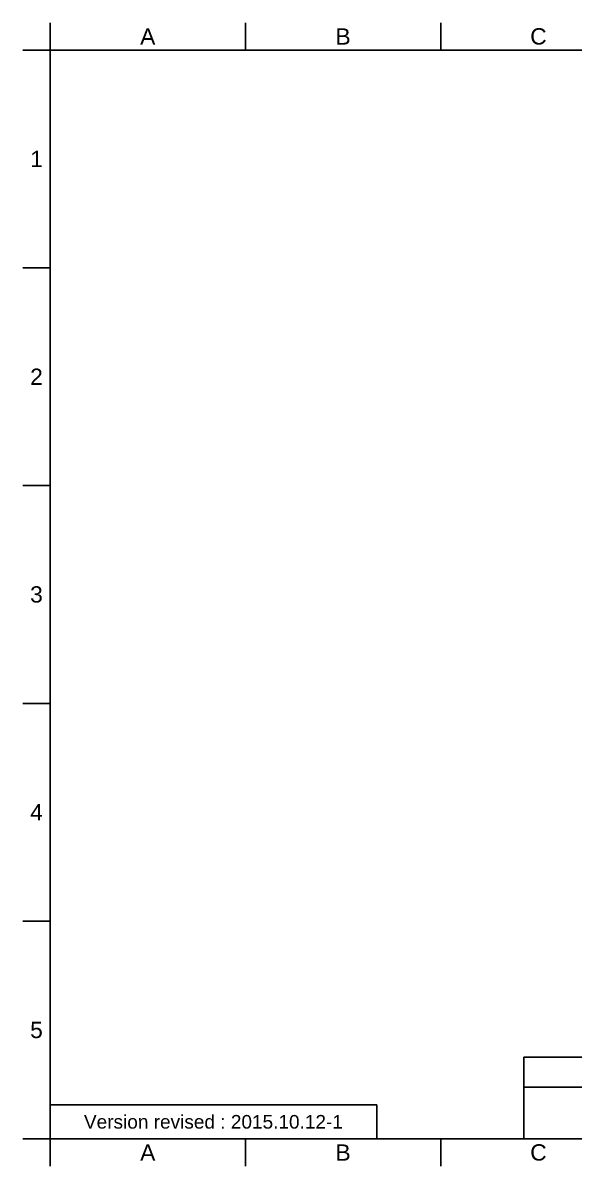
# Model space of a CAD drawing. Header units: millimetres. Extents: x 2448 to 4464, y 289 to 865.
# Drawn here: x 2447.8 to 2549.1, y 289.2 to 499.2 of the extents above; entities that cross this region are included whole.
import ezdxf

# ---------------------------------------------------------------- set-up
doc = ezdxf.new("R2010")
doc.units = ezdxf.units.MM
doc.header["$LTSCALE"] = 0.1
doc.layers.add('FORM', color=7, linetype='Continuous')
doc.layers.add('TEXT', color=2, linetype='Continuous')
doc.styles.get("Standard").update_dxf_attribs({"font": 'arial.ttf'})

msp = doc.modelspace()

# ---------------------------------------------------------------- linework, layer by layer
msp.add_line((2539.843, 309.188), (2539.843, 294.188))
at = {"layer": 'FORM'}
for p, q in [((2452.837, 494.188), (2452.837, 499.188)), ((2488.712, 494.188), (2488.712, 499.188)), ((2524.587, 494.188), (2524.587, 499.188)), ((2452.837, 494.188), (2447.837, 494.188)), ((2739.837, 494.188), (2452.837, 494.188)), ((2452.837, 494.188), (2452.837, 294.188)), ((2452.837, 454.188), (2447.837, 454.188)), ((2452.837, 414.188), (2447.837, 414.188)), ((2452.837, 374.188), (2447.837, 374.188)), ((2452.837, 334.188), (2447.837, 334.188)), ((2539.843, 309.188), (2739.837, 309.188)), ((2539.843, 303.688), (2679.837, 303.688)), ((2452.837, 294.188), (2447.837, 294.188)), ((2452.837, 294.188), (2739.837, 294.188)), ((2452.837, 294.188), (2452.837, 289.188)), ((2452.837, 294.188), (2477.837, 294.188)), ((2488.712, 294.188), (2488.712, 289.188)), ((2524.587, 294.188), (2524.587, 289.188))]:
    msp.add_line(p, q, dxfattribs=at)
msp.add_lwpolyline([(2452.837, 294.188), (2512.837, 294.188), (2512.837, 300.438), (2452.837, 300.438)], close=True, dxfattribs=at)
for p in [(2452.837, 454.188), (2452.837, 414.188), (2452.837, 374.188), (2452.837, 334.188), (2488.712, 294.188)]:
    msp.add_point(p, dxfattribs=at)

# ---------------------------------------------------------------- texts
at = {"layer": 'FORM', "char_height": 3, "attachment_point": 5}
for s, width, insert in [('A', 5, (2470.775, 496.688)), ('B', 5, (2506.65, 496.688)), ('C', 5, (2542.525, 496.688)), ('1', 40, (2450.337, 474.188)), ('2', 40, (2450.337, 434.188)), ('3', 40, (2450.337, 394.188)), ('4', 40, (2450.337, 354.188)), ('5', 40, (2450.337, 314.188)), ('A', 5, (2470.775, 291.688)), ('B', 5, (2506.65, 291.688)), ('C', 5, (2542.525, 291.688))]:
    msp.add_mtext_dynamic_manual_height_columns(s, width=width, gutter_width=12.5, heights=[0], dxfattribs=dict(at, insert=insert))
at = {"layer": 'TEXT', "insert": (2482.837, 297.313), "char_height": 2.5, "attachment_point": 5}
msp.add_mtext_dynamic_manual_height_columns('Version revised : 2015.10.12-1', width=60, gutter_width=12.5, heights=[0], dxfattribs=at)

doc.saveas('drawing.dxf')
